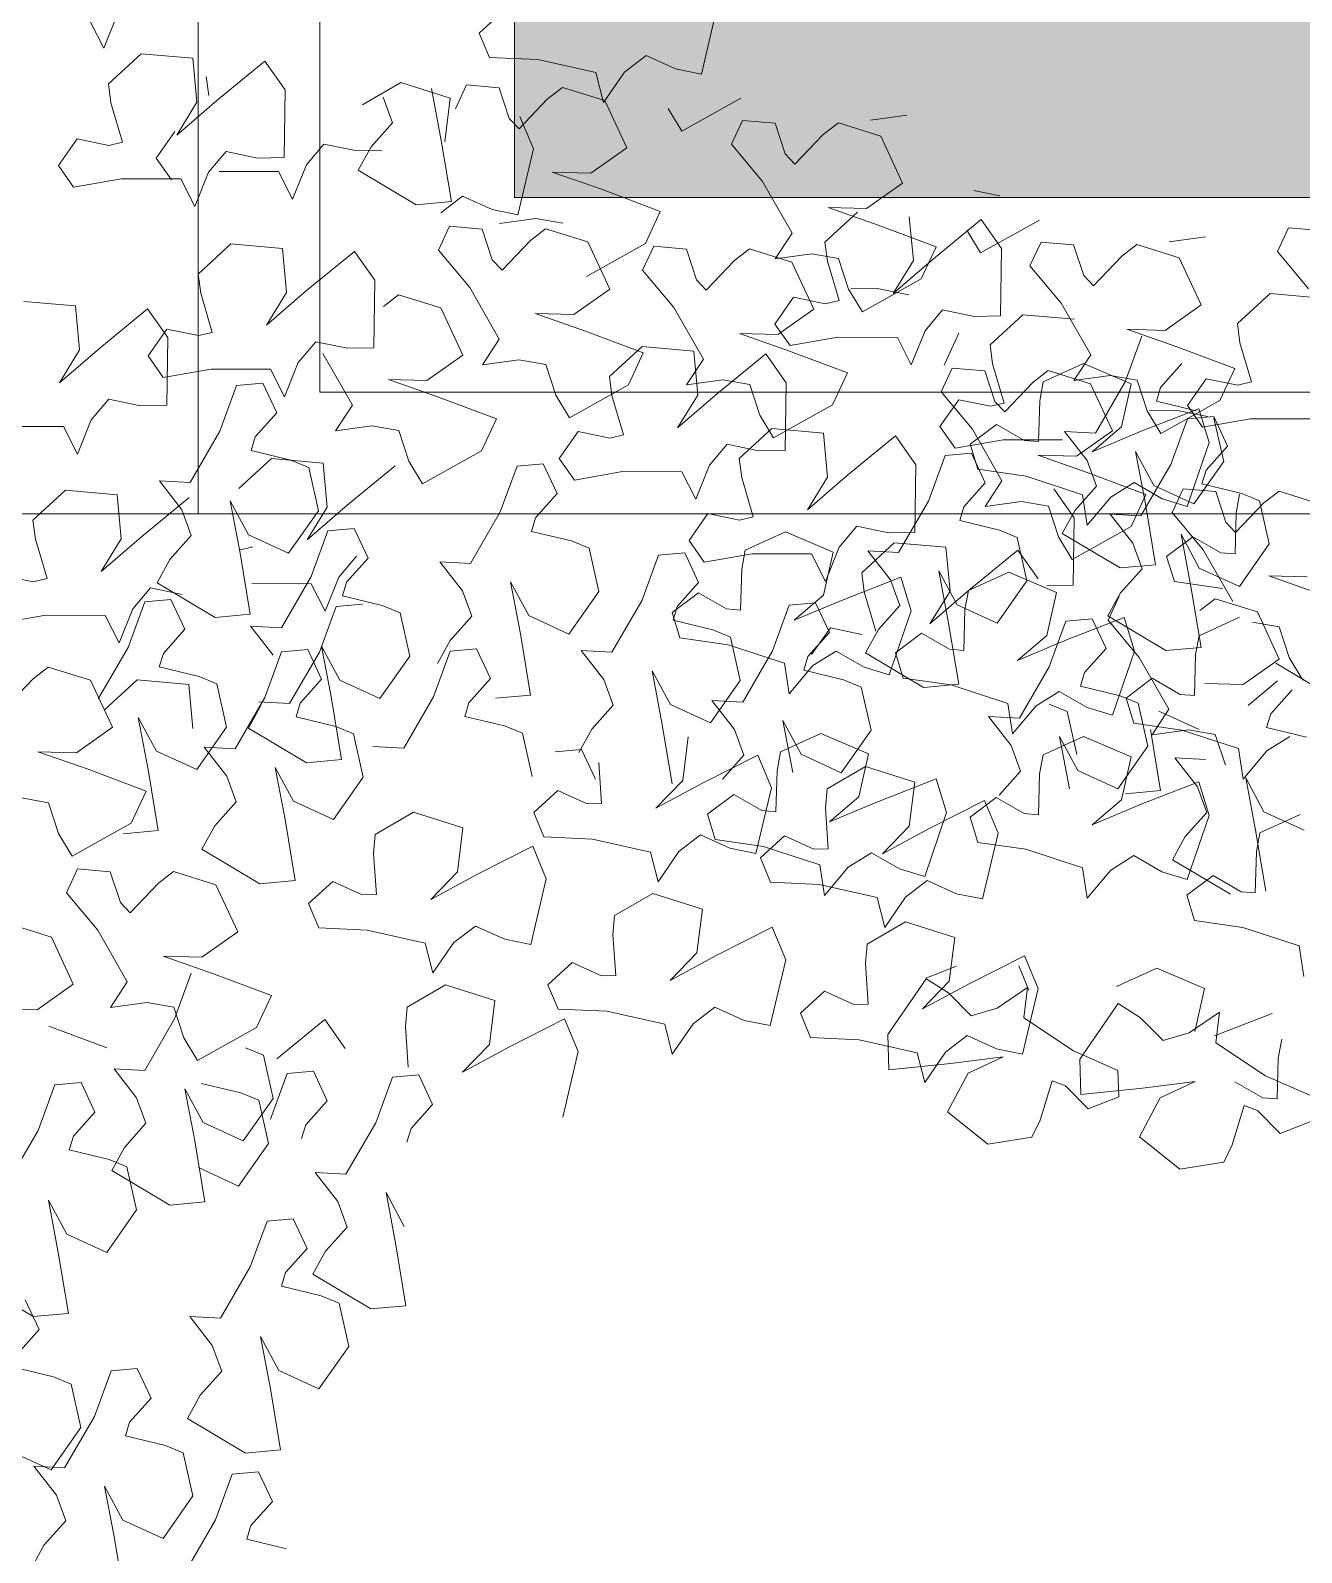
# Model space of a CAD drawing. Header units: metres. Extents: x -44 to 358, y -286 to 66.
# Drawn here: x 267.707 to 268.229, y 11.24 to 11.865 of the extents above; entities that cross this region are included whole.
import ezdxf

# ---------------------------------------------------------------- set-up
doc = ezdxf.new("R2010")
doc.units = ezdxf.units.M
doc.header["$LTSCALE"] = 0.3
doc.linetypes.add('CONTINU', pattern=[0])
for name, color, linetype, lineweight in [('arbustos', 95, 'Continuous', 0), ('EL0', 7, 'Continuous', 15), ('EL1', 150, 'Continuous', 13)]:
    doc.layers.add(name, color=color, linetype=linetype, lineweight=lineweight)
doc.layers.add('matas', color=74, linetype='Continuous', lineweight=0, transparency=0.6)

# ---------------------------------------------------------------- blocks, each defined once
blk = doc.blocks.new('A$C4E4C09DE')
at = {"layer": 'matas', "color": 97, "linetype": 'CONTINU', "true_color": 0x467138}
for p, q in [((54.199, 78.659), (54.786, 75.728)), ((64.672, 77.193), (63.639, 78.21)), ((80.696, 77.473), (81.253, 75.944)), ((64.186, 76.134), (64.672, 77.193)), ((81.253, 75.944), (81.911, 77.138)), ((55.941, 75.917), (57.262, 76.459)), ((57.262, 76.459), (58.193, 75.691)), ((59.452, 75.626), (62.036, 76.111)), ((62.036, 76.111), (64.186, 76.134)), ((54.786, 75.728), (55.941, 75.917)), ((58.193, 75.691), (59.068, 74.319)), ((59.068, 74.319), (59.452, 75.626)), ((74.113, 75.625), (73.171, 74.382)), ((76.168, 73.815), (74.113, 75.625)), ((77.302, 75.637), (77.052, 73.701)), ((79.595, 75.761), (77.302, 75.637)), ((80.99, 74.382), (79.595, 75.761)), ((60.905, 74.922), (59.013, 74.402)), ((61.559, 74.381), (60.905, 74.922)), ((63.703, 74.807), (63.21, 73.467)), ((65.15, 74.882), (63.703, 74.807)), ((65.603, 73.809), (65.15, 74.882)), ((68.066, 74.893), (65.854, 74.276)), ((69.726, 73.849), (68.066, 74.893)), ((76.534, 74.022), (76.675, 74.859)), ((45.629, 74.227), (47.232, 73.944)), ((52.996, 74.715), (55.554, 73.167)), ((55.554, 73.167), (56.194, 74.146)), ((59.013, 74.402), (57.974, 72.355)), ((62.761, 73.025), (61.559, 74.381)), ((65.854, 74.276), (66.029, 72.332)), ((66.701, 74.677), (66.183, 72.386)), ((68.367, 73.09), (68.819, 74.209)), ((73.171, 74.382), (73.11, 71.393)), ((80.849, 73.545), (80.99, 74.382)), ((48.651, 73.782), (46.76, 73.262)), ((49.305, 73.241), (48.651, 73.782)), ((51.449, 73.667), (50.956, 72.327)), ((52.897, 73.742), (51.449, 73.667)), ((53.349, 72.669), (52.897, 73.742)), ((62.743, 73.575), (62.092, 72.158)), ((63.21, 73.467), (62.761, 73.025)), ((77.893, 72.221), (76.168, 73.815)), ((77.052, 73.701), (77.893, 72.221)), ((80.276, 71.826), (80.849, 73.545)), ((46.76, 73.262), (45.721, 71.215)), ((50.507, 71.885), (49.305, 73.241)), ((69.281, 71.993), (68.367, 73.09)), ((50.956, 72.327), (50.507, 71.885)), ((51.914, 71.067), (53.349, 72.669)), ((57.974, 72.355), (59.526, 71.171)), ((62.092, 72.158), (62.679, 69.226)), ((66.183, 72.386), (65.643, 69.702)), ((69.963, 71.806), (71.37, 72.049)), ((71.37, 72.049), (72.113, 71.098)), ((78.764, 71.163), (77.975, 72.379)), ((68.794, 71.87), (69.963, 71.806)), ((69.809, 70.949), (69.281, 71.993)), ((73.11, 71.393), (74.278, 71.328)), ((74.278, 71.328), (75.685, 71.572)), ((75.685, 71.572), (76.428, 70.621)), ((80.883, 71.658), (80.276, 71.826)), ((82.29, 71.902), (80.883, 71.658)), ((83.079, 70.686), (82.29, 71.902)), ((41.395, 70.808), (42.55, 70.997)), ((45.721, 71.215), (47.272, 70.031)), ((50.526, 68.835), (51.914, 71.067)), ((61.228, 71.159), (58.985, 70.462)), ((59.526, 71.171), (61.228, 71.159)), ((67.19, 69.507), (69.809, 70.949)), ((72.113, 71.098), (72.67, 69.568)), ((72.67, 69.568), (73.328, 70.762)), ((73.328, 70.762), (75.955, 70.677)), ((78.06, 70.234), (78.764, 71.163)), ((47.272, 70.031), (48.974, 70.019)), ((58.985, 70.462), (56.39, 69.587)), ((76.428, 70.621), (76.985, 69.091)), ((76.985, 69.091), (77.643, 70.285)), ((77.643, 70.285), (80.271, 70.2)), ((80.271, 70.2), (82.375, 69.757)), ((82.375, 69.757), (83.079, 70.686)), ((28.581, 69.839), (27.133, 69.764)), ((29.034, 68.765), (28.581, 69.839)), ((39.605, 69.795), (42.163, 68.247)), ((48.974, 70.019), (46.731, 69.322)), ((56.39, 69.587), (56.995, 68.15)), ((62.679, 69.226), (63.833, 69.416)), ((63.833, 69.416), (65.155, 69.958)), ((65.155, 69.958), (66.086, 69.19)), ((65.643, 69.702), (67.19, 69.507)), ((145.207, 69.482), (144.265, 68.239)), ((147.262, 67.672), (145.207, 69.482)), ((148.396, 69.494), (148.146, 67.558)), ((152.084, 68.239), (150.689, 69.617)), ((27.598, 67.164), (29.034, 68.765)), ((32.238, 69.307), (33.841, 69.025)), ((35.26, 68.862), (33.369, 68.343)), ((35.914, 68.321), (35.26, 68.862)), ((38.058, 68.748), (37.565, 67.407)), ((39.506, 68.823), (38.058, 68.748)), ((39.958, 67.749), (39.506, 68.823)), ((42.163, 68.247), (42.803, 69.227)), ((46.731, 69.322), (44.136, 68.447)), ((51.231, 67.668), (50.526, 68.835)), ((60.686, 68.922), (61.881, 69.09)), ((61.881, 69.09), (63.484, 68.808)), ((33.369, 68.343), (32.329, 66.295)), ((37.116, 66.965), (35.914, 68.321)), ((44.136, 68.447), (44.742, 67.01)), ((52.381, 68.075), (50.489, 67.556)), ((53.035, 67.534), (52.381, 68.075)), ((56.627, 68.036), (55.179, 67.961)), ((57.079, 66.962), (56.627, 68.036)), ((56.995, 68.15), (59.553, 66.603)), ((59.545, 68.126), (58.506, 66.079)), ((61.437, 68.645), (59.545, 68.126)), ((62.091, 68.104), (61.437, 68.645)), ((63.293, 66.748), (62.091, 68.104)), ((64.235, 68.531), (63.742, 67.191)), ((65.682, 68.606), (64.235, 68.531)), ((66.135, 67.532), (65.682, 68.606)), ((144.265, 68.239), (144.204, 65.25)), ((151.943, 67.402), (152.084, 68.239)), ((37.565, 67.407), (37.116, 66.965)), ((38.523, 66.148), (39.958, 67.749)), ((47.94, 66.442), (48.432, 67.782)), ((48.432, 67.782), (49.628, 67.95)), ((50.489, 67.556), (49.45, 65.509)), ((49.628, 67.95), (51.231, 67.668)), ((54.237, 66.178), (53.035, 67.534)), ((55.179, 67.961), (54.686, 66.621)), ((64.699, 65.931), (66.135, 67.532)), ((69.851, 67.351), (68.909, 66.108)), ((71.906, 65.541), (69.851, 67.351)), ((73.04, 67.362), (72.791, 65.427)), ((75.333, 67.486), (73.04, 67.362)), ((76.728, 66.108), (75.333, 67.486)), ((148.987, 66.078), (147.262, 67.672)), ((148.146, 67.558), (148.987, 66.078)), ((151.369, 65.683), (151.943, 67.402)), ((44.742, 67.01), (47.299, 65.463)), ((55.643, 65.361), (57.079, 66.962)), ((63.742, 67.191), (63.293, 66.748)), ((32.329, 66.295), (33.881, 65.111)), ((37.135, 63.915), (38.523, 66.148)), ((46.676, 66.524), (45.268, 66.28)), ((47.844, 66.459), (46.676, 66.524)), ((47.299, 65.463), (47.94, 66.442)), ((54.686, 66.621), (54.237, 66.178)), ((58.506, 66.079), (60.058, 64.894)), ((68.909, 66.108), (68.848, 63.119)), ((76.587, 65.271), (76.728, 66.108)), ((132.323, 66.651), (130.03, 66.528)), ((133.718, 65.273), (132.323, 66.651)), ((49.45, 65.509), (51.002, 64.324)), ((54.256, 63.128), (55.643, 65.361)), ((63.311, 63.698), (64.699, 65.931)), ((67.832, 65.501), (65.941, 64.982)), ((68.487, 64.96), (67.832, 65.501)), ((73.631, 63.946), (71.906, 65.541)), ((72.791, 65.427), (73.631, 63.946)), ((143.229, 65.339), (140.936, 65.216)), ((144.624, 63.961), (143.229, 65.339)), ((145.372, 65.185), (146.779, 65.429)), ((146.779, 65.429), (147.522, 64.477)), ((151.977, 65.515), (151.369, 65.683)), ((153.384, 65.759), (151.977, 65.515)), ((154.173, 64.542), (153.384, 65.759)), ((35.583, 65.099), (33.34, 64.402)), ((33.881, 65.111), (35.583, 65.099)), ((42.999, 64.668), (43.604, 63.23)), ((61.76, 64.883), (59.517, 64.186)), ((60.058, 64.894), (61.76, 64.883)), ((65.941, 64.982), (64.902, 62.934)), ((76.014, 63.552), (76.587, 65.271)), ((133.577, 64.436), (133.718, 65.273)), ((144.204, 65.25), (145.372, 65.185)), ((33.34, 64.402), (30.745, 63.528)), ((52.704, 64.313), (50.461, 63.616)), ((51.002, 64.324), (52.704, 64.313)), ((59.517, 64.186), (56.922, 63.311)), ((78.913, 64.494), (77.971, 63.251)), ((80.968, 62.684), (78.913, 64.494)), ((82.102, 64.506), (81.852, 62.57)), ((84.394, 64.63), (82.102, 64.506)), ((133.004, 62.717), (133.577, 64.436)), ((138.593, 62.53), (137.924, 64.573)), ((147.522, 64.477), (148.079, 62.948)), ((148.079, 62.948), (148.737, 64.142)), ((148.737, 64.142), (151.365, 64.057)), ((151.365, 64.057), (153.469, 63.614)), ((153.469, 63.614), (154.173, 64.542)), ((30.745, 63.528), (31.351, 62.09)), ((37.84, 62.748), (37.135, 63.915)), ((50.461, 63.616), (47.866, 62.741)), ((56.922, 63.311), (57.527, 61.874)), ((64.016, 62.532), (63.311, 63.698)), ((70.016, 63.054), (71.423, 63.297)), ((71.423, 63.297), (72.167, 62.346)), ((76.621, 63.384), (76.014, 63.552)), ((78.028, 63.627), (76.621, 63.384)), ((78.817, 62.411), (78.028, 63.627)), ((136.109, 63.427), (137.024, 62.33)), ((144.483, 63.124), (144.624, 63.961)), ((160.013, 63.341), (157.721, 63.217)), ((161.409, 61.963), (160.013, 63.341)), ((34.549, 61.522), (35.041, 62.863)), ((35.041, 62.863), (36.237, 63.03)), ((37.098, 62.636), (36.059, 60.589)), ((36.237, 63.03), (37.84, 62.748)), ((38.99, 63.156), (37.098, 62.636)), ((39.644, 62.615), (38.99, 63.156)), ((41.788, 63.041), (41.295, 61.701)), ((43.236, 63.116), (41.788, 63.041)), ((43.688, 62.042), (43.236, 63.116)), ((47.866, 62.741), (48.471, 61.304)), ((54.961, 61.962), (54.256, 63.128)), ((60.725, 61.306), (61.218, 62.646)), ((61.218, 62.646), (62.413, 62.814)), ((62.413, 62.814), (64.016, 62.532)), ((64.902, 62.934), (66.453, 61.75)), ((68.848, 63.119), (70.016, 63.054)), ((69.707, 60.554), (71.095, 62.787)), ((77.971, 63.251), (77.91, 60.263)), ((82.693, 61.09), (80.968, 62.684)), ((133.611, 62.549), (133.004, 62.717)), ((135.018, 62.792), (133.611, 62.549)), ((135.807, 61.576), (135.018, 62.792)), ((140.466, 63.28), (138.324, 62.452)), ((142.22, 62.401), (140.466, 63.28)), ((143.91, 61.405), (144.483, 63.124)), ((154.532, 63.205), (153.59, 61.963)), ((156.587, 61.395), (154.532, 63.205)), ((157.721, 63.217), (157.471, 61.281)), ((31.351, 62.09), (33.908, 60.543)), ((40.846, 61.259), (39.644, 62.615)), ((42.252, 60.441), (43.688, 62.042)), ((51.67, 60.736), (52.162, 62.076)), ((52.162, 62.076), (53.358, 62.244)), ((53.358, 62.244), (54.961, 61.962)), ((72.167, 62.346), (72.724, 60.817)), ((72.724, 60.817), (73.382, 62.011)), ((73.382, 62.011), (76.009, 61.925)), ((78.113, 61.482), (78.817, 62.411)), ((81.852, 62.57), (82.693, 61.09)), ((137.024, 62.33), (137.182, 61.72)), ((138.324, 62.452), (138.687, 60.534)), ((139.833, 60.211), (138.593, 62.53)), ((142.345, 61.562), (142.22, 62.401)), ((153.59, 61.963), (153.528, 58.974)), ((161.267, 61.126), (161.409, 61.963)), ((31.6, 61.383), (30.941, 60.091)), ((32.756, 61.238), (31.6, 61.383)), ((33.284, 61.604), (31.877, 61.361)), ((34.453, 61.539), (33.284, 61.604)), ((33.908, 60.543), (34.549, 61.522)), ((41.295, 61.701), (40.846, 61.259)), ((48.471, 61.304), (51.029, 59.756)), ((57.527, 61.874), (60.085, 60.326)), ((60.085, 60.326), (60.725, 61.306)), ((68.156, 61.738), (65.912, 61.041)), ((66.453, 61.75), (68.156, 61.738)), ((73.698, 61.383), (73.039, 60.091)), ((74.854, 61.238), (73.698, 61.383)), ((76.009, 61.925), (78.113, 61.482)), ((135.296, 61.452), (134.785, 59.979)), ((135.103, 60.648), (135.807, 61.576)), ((137.811, 60.368), (135.296, 61.452)), ((137.182, 61.72), (135.407, 61.358)), ((142.332, 59.75), (142.345, 61.562)), ((144.517, 61.237), (143.91, 61.405)), ((145.924, 61.48), (144.517, 61.237)), ((146.713, 60.264), (145.924, 61.48)), ((158.312, 59.801), (156.587, 61.395)), ((157.471, 61.281), (158.312, 59.801)), ((33.425, 59.194), (32.756, 61.238)), ((51.029, 59.756), (51.67, 60.736)), ((65.912, 61.041), (63.317, 60.167)), ((75.523, 59.194), (74.854, 61.238)), ((130.371, 61.176), (132.999, 61.09)), ((132.999, 61.09), (135.103, 60.648)), ((134.611, 61.061), (134.115, 59.164)), ((160.694, 59.407), (161.267, 61.126)), ((30.941, 60.091), (31.855, 58.994)), ((36.059, 60.589), (37.611, 59.405)), ((40.865, 58.208), (42.252, 60.441)), ((63.317, 60.167), (63.923, 58.729)), ((70.412, 59.387), (69.707, 60.554)), ((73.039, 60.091), (73.954, 58.994)), ((77.91, 60.263), (79.078, 60.198)), ((79.078, 60.198), (80.485, 60.441)), ((80.485, 60.441), (81.228, 59.49)), ((134.785, 59.979), (135.653, 57.118)), ((139.945, 59.387), (137.811, 60.368)), ((138.687, 60.534), (139.945, 59.387)), ((141.196, 60.238), (139.833, 60.211)), ((140.15, 58.991), (141.196, 60.238)), ((144.224, 60.446), (142.962, 59.778)), ((145.351, 59.534), (144.224, 60.446)), ((146.009, 59.336), (146.713, 60.264)), ((39.313, 59.393), (37.07, 58.696)), ((37.611, 59.405), (39.313, 59.393)), ((42.257, 59.385), (41.598, 58.093)), ((43.413, 59.239), (42.257, 59.385)), ((67.121, 58.161), (67.614, 59.502)), ((67.614, 59.502), (68.809, 59.669)), ((68.809, 59.669), (70.412, 59.387)), ((81.228, 59.49), (81.785, 57.961)), ((137.17, 57.992), (138.031, 59.46)), ((138.031, 59.46), (137.513, 57.169)), ((141.278, 59.864), (143.905, 59.778)), ((142.962, 59.778), (142.332, 59.75)), ((143.905, 59.778), (146.009, 59.336)), ((144.97, 58.433), (145.351, 59.534)), ((148.668, 59.779), (147.726, 58.536)), ((150.723, 57.969), (148.668, 59.779)), ((151.857, 59.791), (151.607, 57.855)), ((154.15, 59.915), (151.857, 59.791)), ((155.545, 58.536), (154.15, 59.915)), ((161.301, 59.239), (160.694, 59.407)), ((162.709, 59.482), (161.301, 59.239)), ((163.498, 58.266), (162.709, 59.482)), ((31.855, 58.994), (32.014, 58.384)), ((34.665, 56.876), (33.425, 59.194)), ((37.07, 58.696), (34.475, 57.821)), ((44.082, 57.195), (43.413, 59.239)), ((63.923, 58.729), (66.481, 57.182)), ((73.954, 58.994), (74.112, 58.384)), ((76.763, 56.876), (75.523, 59.194)), ((81.785, 57.961), (82.443, 59.154)), ((82.443, 59.154), (85.071, 59.069)), ((134.115, 59.164), (135.368, 57.24)), ((139.697, 57.872), (140.15, 58.991)), ((153.528, 58.974), (154.696, 58.909)), ((154.696, 58.909), (156.104, 59.152)), ((156.104, 59.152), (156.847, 58.201)), ((28.597, 58.178), (26.706, 57.658)), ((29.252, 57.637), (28.597, 58.178)), ((30.238, 58.022), (29.443, 57.725)), ((32.014, 58.384), (30.238, 58.022)), ((31.395, 58.063), (30.903, 56.723)), ((32.843, 58.138), (31.395, 58.063)), ((33.295, 57.064), (32.843, 58.138)), ((38.554, 57.93), (37.612, 56.687)), ((41.569, 57.042), (40.865, 58.208)), ((41.598, 58.093), (42.513, 56.996)), ((61.175, 58.245), (60.517, 56.953)), ((62.332, 58.099), (61.175, 58.245)), ((63, 56.055), (62.332, 58.099)), ((66.481, 57.182), (67.121, 58.161)), ((69.778, 56.12), (67.723, 57.93)), ((70.912, 57.942), (70.663, 56.006)), ((73.205, 58.065), (70.912, 57.942)), ((72.337, 58.022), (71.541, 57.725)), ((74.112, 58.384), (72.337, 58.022)), ((74.6, 56.687), (73.205, 58.065)), ((135.368, 57.24), (137.17, 57.992)), ((136.784, 57.418), (138.046, 58.086)), ((138.046, 58.086), (139.048, 57.411)), ((140.307, 57.469), (142.831, 58.202)), ((142.831, 58.202), (144.97, 58.433)), ((147.726, 58.536), (147.665, 55.547)), ((152.448, 56.375), (150.723, 57.969)), ((155.404, 57.699), (155.545, 58.536)), ((156.847, 58.201), (157.404, 56.672)), ((162.794, 57.337), (163.498, 58.266)), ((29.443, 57.725), (28.947, 55.828)), ((30.453, 56.28), (29.252, 57.637)), ((34.475, 57.821), (35.08, 56.384)), ((38.771, 57.156), (39.967, 57.324)), ((39.967, 57.324), (41.569, 57.042)), ((71.541, 57.725), (71.045, 55.828)), ((133.483, 56.9), (133.358, 57.74)), ((135.653, 57.118), (136.784, 57.418)), ((139.048, 57.411), (140.051, 56.13)), ((140.612, 56.775), (139.697, 57.872)), ((140.051, 56.13), (140.307, 57.469)), ((151.607, 57.855), (152.448, 56.375)), ((154.83, 55.98), (155.404, 57.699)), ((157.404, 56.672), (158.062, 57.865)), ((158.062, 57.865), (160.689, 57.78)), ((160.689, 57.78), (162.794, 57.337)), ((30.903, 56.723), (30.453, 56.28)), ((31.86, 55.463), (33.295, 57.064)), ((36.027, 56.902), (34.665, 56.876)), ((34.981, 55.655), (36.027, 56.902)), ((37.612, 56.687), (37.551, 53.698)), ((38.278, 55.816), (38.771, 57.156)), ((42.513, 56.996), (42.671, 56.386)), ((45.322, 54.877), (44.082, 57.195)), ((60.517, 56.953), (61.431, 55.856)), ((78.125, 56.902), (76.763, 56.876)), ((77.08, 55.655), (78.125, 56.902)), ((133.47, 55.088), (133.483, 56.9)), ((137.513, 57.169), (136.973, 54.484)), ((141.14, 55.731), (140.612, 56.775)), ((32.002, 54.656), (32.863, 56.124)), ((32.863, 56.124), (32.345, 53.833)), ((35.08, 56.384), (37.638, 54.836)), ((40.896, 56.023), (40.1, 55.727)), ((42.671, 56.386), (40.896, 56.023)), ((64.24, 53.737), (63, 56.055)), ((71.503, 54.526), (69.778, 56.12)), ((70.663, 56.006), (71.503, 54.526)), ((74.1, 54.656), (74.961, 56.124)), ((74.961, 56.124), (74.443, 53.833)), ((78.834, 54.403), (76.779, 56.213)), ((79.968, 56.225), (79.718, 54.289)), ((82.261, 56.349), (79.968, 56.225)), ((83.656, 54.971), (82.261, 56.349)), ((155.438, 55.812), (154.83, 55.98)), ((156.845, 56.056), (155.438, 55.812)), ((157.634, 54.84), (156.845, 56.056)), ((28.947, 55.828), (30.2, 53.904)), ((30.472, 53.23), (31.86, 55.463)), ((34.529, 54.536), (34.981, 55.655)), ((37.638, 54.836), (38.278, 55.816)), ((40.1, 55.727), (39.604, 53.829)), ((61.589, 55.246), (59.814, 54.883)), ((61.431, 55.856), (61.589, 55.246)), ((71.045, 55.828), (72.298, 53.904)), ((76.627, 54.536), (77.08, 55.655)), ((135.362, 55.784), (134.1, 55.117)), ((136.489, 54.872), (135.362, 55.784)), ((138.521, 54.29), (141.14, 55.731)), ((147.665, 55.547), (148.833, 55.483)), ((148.833, 55.483), (150.24, 55.726)), ((150.24, 55.726), (150.983, 54.775)), ((153.383, 55.37), (151.242, 54.543)), ((155.137, 54.492), (153.383, 55.37)), ((30.2, 53.904), (32.002, 54.656)), ((46.685, 54.904), (45.322, 54.877)), ((45.639, 53.657), (46.685, 54.904)), ((59.018, 54.587), (58.523, 52.689)), ((59.814, 54.883), (59.018, 54.587)), ((69.436, 55.1), (68.777, 53.809)), ((70.592, 54.955), (69.436, 55.1)), ((71.261, 52.911), (70.592, 54.955)), ((72.298, 53.904), (74.1, 54.656)), ((83.515, 54.134), (83.656, 54.971)), ((134.1, 55.117), (133.47, 55.088)), ((136.108, 53.771), (136.489, 54.872)), ((143.073, 54.925), (142.131, 53.682)), ((145.128, 53.115), (143.073, 54.925)), ((146.262, 54.937), (146.012, 53.001)), ((148.555, 55.06), (146.262, 54.937)), ((149.95, 53.682), (148.555, 55.06)), ((150.983, 54.775), (151.54, 53.245)), ((151.242, 54.543), (151.604, 52.624)), ((156.93, 53.911), (157.634, 54.84)), ((28.921, 54.415), (26.677, 53.718)), ((27.218, 54.427), (28.921, 54.415)), ((35.444, 53.439), (34.529, 54.536)), ((42.659, 52.657), (43.521, 54.126)), ((43.521, 54.126), (43.003, 51.835)), ((54.78, 54.53), (54.121, 53.239)), ((55.936, 54.385), (54.78, 54.53)), ((56.605, 52.341), (55.936, 54.385)), ((69.295, 53.877), (70.039, 52.925)), ((74.493, 53.963), (73.886, 54.131)), ((77.542, 53.439), (76.627, 54.536)), ((80.559, 52.809), (78.834, 54.403)), ((79.718, 54.289), (80.559, 52.809)), ((82.941, 52.415), (83.515, 54.134)), ((136.973, 54.484), (138.521, 54.29)), ((143.45, 53.935), (141.309, 53.107)), ((145.204, 53.057), (143.45, 53.935)), ((151.54, 53.245), (152.198, 54.439)), ((152.198, 54.439), (154.826, 54.354)), ((154.826, 54.354), (156.93, 53.911)), ((155.262, 53.653), (155.137, 54.492)), ((31.257, 53.323), (29.366, 52.804)), ((31.912, 52.782), (31.257, 53.323)), ((32.345, 53.833), (31.805, 51.148)), ((35.971, 52.395), (35.444, 53.439)), ((35.955, 52.21), (35.503, 53.284)), ((37.551, 53.698), (38.719, 53.633)), ((39.604, 53.829), (40.858, 51.906)), ((45.187, 52.538), (45.639, 53.657)), ((54.121, 53.239), (55.035, 52.142)), ((65.603, 53.764), (64.24, 53.737)), ((64.557, 52.517), (65.603, 53.764)), ((68.777, 53.809), (69.692, 52.712)), ((74.443, 53.833), (73.903, 51.148)), ((78.07, 52.395), (77.542, 53.439)), ((133.97, 53.54), (136.108, 53.771)), ((148.213, 53.543), (147.703, 52.07)), ((150.728, 52.459), (148.213, 53.543)), ((149.809, 52.845), (149.95, 53.682)), ((155.249, 51.84), (155.262, 53.653)), ((29.366, 52.804), (28.327, 50.756)), ((40.858, 51.906), (42.659, 52.657)), ((46.101, 51.441), (45.187, 52.538)), ((48.922, 52.532), (48.263, 51.241)), ((50.078, 52.387), (48.922, 52.532)), ((58.523, 52.689), (59.776, 50.766)), ((61.577, 51.517), (62.439, 52.986)), ((62.439, 52.986), (61.921, 50.695)), ((69.692, 52.712), (69.85, 52.102)), ((70.039, 52.925), (70.596, 51.396)), ((70.596, 51.396), (71.254, 52.59)), ((71.254, 52.59), (73.881, 52.504)), ((72.501, 50.593), (71.261, 52.911)), ((141.309, 53.107), (141.671, 51.189)), ((146.853, 51.521), (145.128, 53.115)), ((145.329, 52.217), (145.204, 53.057)), ((146.012, 53.001), (146.853, 51.521)), ((149.235, 51.126), (149.809, 52.845)), ((151.604, 52.624), (152.862, 51.478)), ((157.142, 52.537), (155.879, 51.869)), ((158.269, 51.625), (157.142, 52.537)), ((27.886, 50.838), (28.379, 52.178)), ((28.379, 52.178), (29.574, 52.346)), ((33.352, 50.954), (35.971, 52.395)), ((34.52, 50.609), (35.955, 52.21)), ((36.662, 52.25), (36.004, 50.959)), ((37.819, 52.105), (36.662, 52.25)), ((38.487, 50.061), (37.819, 52.105)), ((50.747, 50.343), (50.078, 52.387)), ((55.035, 52.142), (55.194, 51.532)), ((57.845, 50.023), (56.605, 52.341)), ((64.105, 51.398), (64.557, 52.517)), ((69.85, 52.102), (68.075, 51.739)), ((75.45, 50.954), (78.07, 52.395)), ((76.944, 51.917), (78.351, 52.16)), ((78.351, 52.16), (79.094, 51.209)), ((83.549, 52.247), (82.941, 52.415)), ((84.956, 52.49), (83.549, 52.247)), ((134.933, 51.419), (133.179, 52.297)), ((138.28, 52.108), (137.77, 50.635)), ((140.795, 51.024), (138.28, 52.108)), ((145.316, 50.405), (145.329, 52.217)), ((147.703, 52.07), (148.571, 49.209)), ((152.862, 51.478), (150.728, 52.459)), ((155.879, 51.869), (155.249, 51.84)), ((43.003, 51.835), (42.463, 49.15)), ((46.629, 50.397), (46.101, 51.441)), ((48.263, 51.241), (49.178, 50.144)), ((55.194, 51.532), (53.418, 51.169)), ((59.776, 50.766), (61.577, 51.517)), ((65.019, 50.301), (64.105, 51.398)), ((67.279, 51.443), (66.783, 49.545)), ((68.075, 51.739), (67.279, 51.443)), ((70.114, 51.628), (68.958, 51.773)), ((70.783, 49.584), (70.114, 51.628)), ((77.428, 51.674), (76.769, 50.382)), ((78.584, 51.529), (77.428, 51.674)), ((79.253, 49.485), (78.584, 51.529)), ((79.094, 51.209), (79.651, 49.68)), ((135.058, 50.579), (134.933, 51.419)), ((141.671, 51.189), (142.929, 50.043)), ((151.25, 51.201), (149.843, 50.958)), ((152.039, 49.985), (151.25, 51.201)), ((157.887, 50.524), (158.269, 51.625)), ((25.854, 49.13), (28.474, 50.572)), ((27.246, 49.858), (27.886, 50.838)), ((28.327, 50.756), (29.878, 49.572)), ((31.805, 51.148), (33.352, 50.954)), ((33.132, 48.376), (34.52, 50.609)), ((36.004, 50.959), (36.918, 49.862)), ((52.623, 50.873), (52.127, 48.975)), ((53.418, 51.169), (52.623, 50.873)), ((61.921, 50.695), (61.381, 48.01)), ((73.864, 50.62), (72.501, 50.593)), ((72.818, 49.373), (73.864, 50.62)), ((73.903, 51.148), (75.45, 50.954)), ((79.651, 49.68), (80.309, 50.873)), ((80.309, 50.873), (82.937, 50.788)), ((82.937, 50.788), (85.041, 50.345)), ((135.045, 48.767), (135.058, 50.579)), ((137.77, 50.635), (138.637, 47.774)), ((142.929, 50.043), (140.795, 51.024)), ((147.208, 51.102), (145.946, 50.434)), ((148.335, 50.19), (147.208, 51.102)), ((155.749, 50.293), (157.887, 50.524)), ((36.918, 49.862), (37.077, 49.252)), ((39.727, 47.743), (38.487, 50.061)), ((44.01, 48.956), (46.629, 50.397)), ((49.178, 50.144), (49.336, 49.534)), ((51.987, 48.025), (50.747, 50.343)), ((59.207, 50.05), (57.845, 50.023)), ((58.161, 48.803), (59.207, 50.05)), ((63.841, 49.964), (63.182, 48.672)), ((64.997, 49.819), (63.841, 49.964)), ((65.547, 49.257), (65.019, 50.301)), ((69.838, 48.373), (70.699, 49.841)), ((70.699, 49.841), (70.181, 47.55)), ((76.769, 50.382), (77.683, 49.285)), ((145.946, 50.434), (145.316, 50.405)), ((147.954, 49.089), (148.335, 50.19)), ((149.701, 49.509), (150.964, 50.177)), ((150.964, 50.177), (151.965, 49.502)), ((153.224, 49.56), (155.749, 50.293)), ((27.705, 49.417), (28.619, 48.32)), ((29.878, 49.572), (31.581, 49.56)), ((37.077, 49.252), (35.301, 48.889)), ((47.561, 49.171), (46.765, 48.874)), ((49.336, 49.534), (47.561, 49.171)), ((55.182, 47.803), (56.043, 49.271)), ((56.043, 49.271), (55.525, 46.98)), ((65.666, 47.775), (64.997, 49.819)), ((66.783, 49.545), (68.037, 47.622)), ((71.301, 49.676), (70.642, 48.384)), ((72.022, 47.266), (70.783, 49.584)), ((72.457, 49.53), (71.301, 49.676)), ((73.126, 47.486), (72.457, 49.53)), ((77.683, 49.285), (77.842, 48.675)), ((80.493, 47.167), (79.253, 49.485)), ((131.4, 49.551), (132.658, 48.404)), ((136.937, 49.463), (135.675, 48.796)), ((138.064, 48.551), (136.937, 49.463)), ((148.571, 49.209), (149.701, 49.509)), ((151.965, 49.502), (152.969, 48.221)), ((152.969, 48.221), (153.224, 49.56)), ((34.505, 48.593), (34.01, 46.695)), ((35.301, 48.889), (34.505, 48.593)), ((42.463, 49.15), (44.01, 48.956)), ((46.765, 48.874), (46.269, 46.977)), ((52.127, 48.975), (53.38, 47.051)), ((57.709, 47.684), (58.161, 48.803)), ((63.182, 48.672), (64.097, 47.575)), ((77.842, 48.675), (76.066, 48.313)), ((82.752, 48.503), (80.861, 47.984)), ((83.406, 47.962), (82.752, 48.503)), ((135.675, 48.796), (135.045, 48.767)), ((137.683, 47.45), (138.064, 48.551)), ((139.768, 48.074), (141.031, 48.741)), ((141.031, 48.741), (142.032, 48.067)), ((143.291, 48.125), (145.816, 48.858)), ((145.816, 48.858), (147.954, 49.089)), ((28.619, 48.32), (28.778, 47.71)), ((31.764, 47.514), (33.565, 48.266)), ((33.837, 47.209), (33.132, 48.376)), ((37.632, 48.116), (37.136, 46.218)), ((38.427, 48.412), (37.632, 48.116)), ((53.349, 48.052), (51.987, 48.025)), ((52.304, 46.805), (53.349, 48.052)), ((61.381, 48.01), (62.928, 47.816)), ((68.037, 47.622), (69.838, 48.373)), ((70.642, 48.384), (71.557, 47.287)), ((75.271, 48.016), (74.775, 46.119)), ((76.066, 48.313), (75.271, 48.016)), ((76.507, 47.951), (76.257, 46.015)), ((78.8, 48.075), (76.507, 47.951)), ((80.195, 46.696), (78.8, 48.075)), ((80.861, 47.984), (79.821, 45.936)), ((84.608, 46.606), (83.406, 47.962)), ((138.637, 47.774), (139.768, 48.074)), ((142.032, 48.067), (143.035, 46.786)), ((143.035, 46.786), (143.291, 48.125)), ((28.778, 47.71), (27.002, 47.347)), ((30.546, 45.983), (31.039, 47.324)), ((31.039, 47.324), (32.234, 47.492)), ((32.234, 47.492), (33.837, 47.209)), ((33.909, 47.443), (33.369, 44.758)), ((41.09, 47.77), (39.727, 47.743)), ((40.044, 46.523), (41.09, 47.77)), ((49.324, 45.805), (50.185, 47.273)), ((50.185, 47.273), (49.667, 44.982)), ((53.38, 47.051), (55.182, 47.803)), ((58.624, 46.587), (57.709, 47.684)), ((64.097, 47.575), (64.255, 46.965)), ((66.906, 45.457), (65.666, 47.775)), ((70.181, 47.55), (69.641, 44.866)), ((71.557, 47.287), (71.715, 46.677)), ((73.385, 47.293), (72.022, 47.266)), ((74.366, 45.168), (73.126, 47.486)), ((73.808, 46.113), (73.28, 47.157)), ((133.02, 46.486), (135.545, 47.219)), ((135.545, 47.219), (137.683, 47.45)), ((34.01, 46.695), (35.263, 44.771)), ((37.064, 45.523), (37.926, 46.991)), ((37.926, 46.991), (37.408, 44.7)), ((39.592, 45.404), (40.044, 46.523)), ((46.269, 46.977), (47.522, 45.053)), ((51.851, 45.686), (52.304, 46.805)), ((55.525, 46.98), (54.985, 44.296)), ((59.151, 45.543), (58.624, 46.587)), ((62.48, 46.603), (61.684, 46.306)), ((64.255, 46.965), (62.48, 46.603)), ((71.715, 46.677), (69.94, 46.314)), ((130.76, 47.103), (131.761, 46.429)), ((132.764, 45.147), (133.02, 46.486)), ((139.895, 46.788), (137.753, 45.96)), ((141.648, 45.91), (139.895, 46.788)), ((151.508, 46.511), (149.367, 45.683)), ((153.262, 45.633), (151.508, 46.511)), ((32.791, 46.228), (31.429, 46.201)), ((31.745, 44.981), (32.791, 46.228)), ((47.522, 45.053), (49.324, 45.805)), ((54.346, 46.403), (54.521, 44.459)), ((61.684, 46.306), (61.188, 44.409)), ((69.144, 46.018), (68.648, 44.121)), ((69.94, 46.314), (69.144, 46.018)), ((71.189, 44.671), (73.808, 46.113)), ((74.775, 46.119), (76.028, 44.195)), ((77.83, 44.947), (78.691, 46.415)), ((78.691, 46.415), (78.173, 44.124)), ((79.821, 45.936), (81.373, 44.752)), ((131.761, 46.429), (132.764, 45.147)), ((137.753, 45.96), (138.115, 44.042)), ((141.774, 45.07), (141.648, 45.91)), ((28.766, 43.981), (29.627, 45.45)), ((29.627, 45.45), (29.109, 43.159)), ((35.263, 44.771), (37.064, 45.523)), ((40.506, 44.307), (39.592, 45.404)), ((46.464, 45.361), (44.253, 44.744)), ((48.125, 44.317), (46.464, 45.361)), ((51.235, 45.702), (50.584, 44.284)), ((53.633, 44.379), (51.235, 45.702)), ((52.766, 44.589), (51.851, 45.686)), ((58.073, 43.326), (58.261, 45.128)), ((59.042, 45.679), (58.383, 44.388)), ((60.198, 45.534), (59.042, 45.679)), ((68.269, 45.483), (66.906, 45.457)), ((75.728, 45.195), (74.366, 45.168)), ((74.683, 43.948), (75.728, 45.195)), ((149.367, 45.683), (149.729, 43.765)), ((153.387, 44.793), (153.262, 45.633)), ((31.293, 43.862), (31.745, 44.981)), ((33.369, 44.758), (34.916, 44.564)), ((44.253, 44.744), (44.428, 42.8)), ((54.521, 44.459), (55.662, 43.196)), ((69.641, 44.866), (71.189, 44.671)), ((76.028, 44.195), (77.83, 44.947)), ((83.075, 44.74), (80.832, 44.043)), ((81.373, 44.752), (83.075, 44.74)), ((134.725, 44.961), (134.214, 43.487)), ((137.239, 43.877), (134.725, 44.961)), ((141.761, 43.258), (141.774, 45.07)), ((146.338, 44.684), (145.828, 43.21)), ((148.853, 43.599), (146.338, 44.684)), ((153.374, 42.981), (153.387, 44.793)), ((26.964, 43.23), (28.766, 43.981)), ((32.208, 42.765), (31.293, 43.862)), ((41.142, 44.043), (40.491, 42.626)), ((43.54, 42.72), (41.142, 44.043)), ((48.168, 43.469), (48.125, 44.317)), ((50.584, 44.284), (51.171, 41.353)), ((55.662, 43.196), (53.633, 44.379)), ((60.024, 43.835), (58.702, 43.293)), ((61.057, 42.818), (60.024, 43.835)), ((68.648, 44.121), (69.901, 42.197)), ((71.703, 42.949), (72.564, 44.417)), ((72.564, 44.417), (72.046, 42.126)), ((74.23, 42.829), (74.683, 43.948)), ((78.173, 44.124), (77.633, 41.439)), ((80.832, 44.043), (78.237, 43.169)), ((139.374, 42.895), (137.239, 43.877)), ((138.115, 44.042), (139.374, 42.895)), ((143.653, 43.954), (142.39, 43.287)), ((144.78, 43.042), (143.653, 43.954)), ((29.109, 43.159), (28.569, 40.474)), ((47.98, 41.667), (48.168, 43.469)), ((58.702, 43.293), (58.073, 43.326)), ((78.237, 43.169), (78.843, 41.731)), ((131.941, 42.79), (130.187, 43.668)), ((134.214, 43.487), (135.082, 40.626)), ((142.39, 43.287), (141.761, 43.258)), ((145.828, 43.21), (146.695, 40.349)), ((150.987, 42.618), (148.853, 43.599)), ((149.729, 43.765), (150.987, 42.618)), ((155.266, 43.677), (154.004, 43.01)), ((156.393, 42.765), (155.266, 43.677)), ((32.736, 41.721), (32.208, 42.765)), ((40.491, 42.626), (41.078, 39.694)), ((45.569, 41.537), (43.54, 42.72)), ((44.428, 42.8), (45.569, 41.537)), ((60.571, 41.76), (61.057, 42.818)), ((66.375, 42.646), (64.163, 42.029)), ((68.035, 41.602), (66.375, 42.646)), ((69.901, 42.197), (71.703, 42.949)), ((75.145, 41.732), (74.23, 42.829)), ((82.041, 41.163), (82.533, 42.503)), ((82.533, 42.503), (83.729, 42.671)), ((132.066, 41.95), (131.941, 42.79)), ((144.398, 41.941), (144.78, 43.042)), ((154.004, 43.01), (153.374, 42.981)), ((156.012, 41.664), (156.393, 42.765)), ((49.931, 42.177), (48.609, 41.635)), ((50.964, 41.16), (49.931, 42.177)), ((52.325, 41.542), (53.647, 42.084)), ((53.647, 42.084), (54.578, 41.316)), ((58.42, 41.737), (60.571, 41.76)), ((64.163, 42.029), (64.338, 40.085)), ((72.046, 42.126), (71.506, 39.441)), ((132.054, 40.138), (132.066, 41.95)), ((142.26, 41.71), (144.398, 41.941)), ((30.116, 40.28), (32.736, 41.721)), ((48.609, 41.635), (47.98, 41.667)), ((50.478, 40.101), (50.964, 41.16)), ((51.171, 41.353), (52.325, 41.542)), ((54.578, 41.316), (55.452, 39.944)), ((55.452, 39.944), (55.837, 41.252)), ((55.837, 41.252), (58.42, 41.737)), ((61.052, 41.328), (60.401, 39.911)), ((63.45, 40.005), (61.052, 41.328)), ((68.078, 40.754), (68.035, 41.602)), ((75.673, 40.688), (75.145, 41.732)), ((77.633, 41.439), (79.18, 41.245)), ((78.843, 41.731), (81.4, 40.184)), ((81.4, 40.184), (82.041, 41.163)), ((136.213, 40.927), (137.475, 41.594)), ((137.475, 41.594), (138.477, 40.92)), ((139.736, 40.977), (142.26, 41.71)), ((147.826, 40.65), (149.089, 41.317)), ((149.089, 41.317), (150.09, 40.643)), ((151.349, 40.7), (153.874, 41.433)), ((153.874, 41.433), (156.012, 41.664)), ((42.232, 39.884), (43.553, 40.426)), ((43.553, 40.426), (44.485, 39.658)), ((67.89, 38.952), (68.078, 40.754)), ((73.054, 39.247), (75.673, 40.688)), ((133.946, 40.834), (132.683, 40.167)), ((135.073, 39.922), (133.946, 40.834)), ((135.082, 40.626), (136.213, 40.927)), ((138.477, 40.92), (139.48, 39.639)), ((139.48, 39.639), (139.736, 40.977)), ((146.695, 40.349), (147.826, 40.65)), ((150.09, 40.643), (151.093, 39.361)), ((151.093, 39.361), (151.349, 40.7)), ((41.078, 39.694), (42.232, 39.884)), ((45.744, 39.593), (48.327, 40.078)), ((48.327, 40.078), (50.478, 40.101)), ((60.401, 39.911), (60.988, 36.979)), ((65.479, 38.822), (63.45, 40.005)), ((64.338, 40.085), (65.479, 38.822)), ((132.683, 40.167), (132.054, 40.138)), ((134.691, 38.821), (135.073, 39.922)), ((44.485, 39.658), (45.359, 38.285)), ((45.359, 38.285), (45.744, 39.593)), ((55.662, 39.43), (53.451, 38.813)), ((57.323, 38.386), (55.662, 39.43)), ((69.841, 39.461), (68.52, 38.919)), ((70.874, 38.445), (69.841, 39.461)), ((71.506, 39.441), (73.054, 39.247)), ((75.003, 39.139), (73.964, 37.092)), ((76.894, 39.658), (75.003, 39.139)), ((77.549, 39.117), (76.894, 39.658)), ((78.75, 37.761), (77.549, 39.117)), ((79.692, 39.544), (79.2, 38.204)), ((81.14, 39.619), (79.692, 39.544)), ((81.592, 38.545), (81.14, 39.619)), ((44.456, 38.56), (42.245, 37.943)), ((46.117, 37.516), (44.456, 38.56)), ((53.451, 38.813), (53.625, 36.869)), ((57.366, 37.538), (57.323, 38.386)), ((68.52, 38.919), (67.89, 38.952)), ((70.388, 37.386), (70.874, 38.445)), ((80.157, 36.944), (81.592, 38.545)), ((130.028, 37.857), (132.553, 38.59)), ((132.553, 38.59), (134.691, 38.821)), ((42.245, 37.943), (42.42, 35.999)), ((50.34, 38.112), (49.689, 36.695)), ((52.737, 36.789), (50.34, 38.112)), ((62.143, 37.169), (63.464, 37.711)), ((63.464, 37.711), (64.395, 36.943)), ((79.2, 38.204), (78.75, 37.761)), ((129.773, 36.518), (130.028, 37.857)), ((39.134, 37.242), (38.483, 35.824)), ((41.532, 35.919), (39.134, 37.242)), ((46.16, 36.668), (46.117, 37.516)), ((57.178, 35.736), (57.366, 37.538)), ((60.988, 36.979), (62.143, 37.169)), ((65.654, 36.878), (68.238, 37.363)), ((68.238, 37.363), (70.388, 37.386)), ((73.964, 37.092), (75.515, 35.907)), ((84.085, 37.084), (82.194, 36.565)), ((38.89, 35.726), (39.376, 36.785)), ((45.972, 34.866), (46.16, 36.668)), ((49.689, 36.695), (50.275, 33.763)), ((54.767, 35.606), (52.737, 36.789)), ((53.625, 36.869), (54.767, 35.606)), ((64.395, 36.943), (65.27, 35.57)), ((65.27, 35.57), (65.654, 36.878)), ((78.769, 34.711), (80.157, 36.944)), ((82.194, 36.565), (81.154, 34.517)), ((136.29, 36.657), (134.149, 35.829)), ((138.044, 35.779), (136.29, 36.657)), ((145.155, 36.439), (146.484, 35.861)), ((38.483, 35.824), (39.07, 32.893)), ((43.561, 34.736), (41.532, 35.919)), ((42.42, 35.999), (43.561, 34.736)), ((57.807, 35.704), (57.178, 35.736)), ((59.129, 36.246), (57.807, 35.704)), ((60.162, 35.229), (59.129, 36.246)), ((77.218, 35.896), (74.974, 35.199)), ((75.515, 35.907), (77.218, 35.896)), ((134.149, 35.829), (134.511, 33.911)), ((146.478, 35.829), (145.469, 35.237)), ((148.078, 33.303), (146.478, 35.829)), ((47.923, 35.375), (46.601, 34.833)), ((48.956, 34.359), (47.923, 35.375)), ((59.676, 34.17), (60.162, 35.229)), ((64.695, 35.059), (62.484, 34.443)), ((66.356, 34.015), (64.695, 35.059)), ((74.974, 35.199), (72.379, 34.324)), ((76.621, 33.138), (75.952, 35.182)), ((137.948, 35.032), (136.939, 34.441)), ((139.549, 32.507), (137.948, 35.032)), ((143.285, 34.639), (141.976, 35.606)), ((141.976, 35.606), (142.087, 34.248)), ((145.469, 35.237), (144.43, 34.257)), ((46.601, 34.833), (45.972, 34.866)), ((48.47, 33.3), (48.956, 34.359)), ((51.43, 33.953), (52.751, 34.495)), ((52.751, 34.495), (53.683, 33.727)), ((62.484, 34.443), (62.658, 32.499)), ((79.474, 33.545), (78.769, 34.711)), ((81.154, 34.517), (82.706, 33.333)), ((133.635, 33.746), (131.121, 34.83)), ((133.446, 34.809), (133.557, 33.451)), ((134.755, 33.842), (133.446, 34.809)), ((136.939, 34.441), (135.9, 33.46)), ((144.43, 34.257), (143.285, 34.639)), ((50.275, 33.763), (51.43, 33.953)), ((53.683, 33.727), (54.557, 32.354)), ((54.941, 33.662), (57.525, 34.147)), ((57.525, 34.147), (59.676, 34.17)), ((59.373, 33.741), (58.722, 32.324)), ((61.77, 32.419), (59.373, 33.741)), ((66.399, 33.168), (66.356, 34.015)), ((72.379, 34.324), (72.985, 32.887)), ((76.676, 33.659), (77.871, 33.827)), ((77.871, 33.827), (79.474, 33.545)), ((130.777, 32.87), (130.652, 33.709)), ((135.9, 33.46), (134.755, 33.842)), ((142.087, 34.248), (139.85, 32.867)), ((39.07, 32.893), (40.224, 33.082)), ((40.224, 33.082), (41.545, 33.624)), ((41.545, 33.624), (42.477, 32.856)), ((43.735, 32.792), (46.319, 33.277)), ((46.319, 33.277), (48.47, 33.3)), ((54.557, 32.354), (54.941, 33.662)), ((66.211, 31.365), (66.399, 33.168)), ((69.981, 33.343), (69.039, 32.101)), ((72.036, 31.533), (69.981, 33.343)), ((76.183, 32.318), (76.676, 33.659)), ((77.861, 30.82), (76.621, 33.138)), ((82.706, 33.333), (84.408, 33.321)), ((133.557, 33.451), (131.32, 32.07)), ((147.98, 31.747), (148.078, 33.303)), ((42.477, 32.856), (43.351, 31.484)), ((43.351, 31.484), (43.735, 32.792)), ((58.722, 32.324), (59.308, 29.393)), ((63.8, 31.235), (61.77, 32.419)), ((62.658, 32.499), (63.8, 31.235)), ((72.985, 32.887), (75.543, 31.339)), ((82.165, 32.624), (79.57, 31.75)), ((130.764, 31.057), (130.777, 32.87)), ((139.85, 32.867), (137.851, 32.074)), ((139.45, 30.95), (139.549, 32.507)), ((144.467, 31.727), (142.948, 32.496)), ((142.948, 32.496), (145.267, 32.12)), ((72.639, 31.67), (72.143, 29.772)), ((73.435, 31.966), (72.639, 31.67)), ((75.543, 31.339), (76.183, 32.318)), ((131.32, 32.07), (129.321, 31.277)), ((132.657, 31.754), (131.394, 31.086)), ((135.937, 30.93), (134.418, 31.699)), ((134.418, 31.699), (136.737, 31.324)), ((137.851, 32.074), (137.777, 30.911)), ((145.328, 29.975), (144.467, 31.727)), ((145.267, 32.12), (147.98, 31.747)), ((65.74, 31.049), (65.081, 29.758)), ((66.896, 30.904), (65.74, 31.049)), ((70.403, 31.049), (69.744, 29.758)), ((71.559, 30.904), (70.403, 31.049)), ((131.394, 31.086), (130.764, 31.057)), ((136.737, 31.324), (139.45, 30.95)), ((139.107, 30.333), (140.145, 31.313)), ((140.145, 31.313), (140.745, 31.509)), ((140.745, 31.509), (141.216, 29.759)), ((67.565, 28.86), (66.896, 30.904)), ((72.228, 28.86), (71.559, 30.904)), ((75.348, 30.331), (73.572, 29.968)), ((79.223, 30.847), (77.861, 30.82)), ((78.177, 29.6), (79.223, 30.847)), ((130.577, 29.536), (131.616, 30.516)), ((131.616, 30.516), (132.215, 30.712)), ((132.215, 30.712), (132.686, 28.963)), ((136.798, 29.178), (135.937, 30.93)), ((137.777, 30.911), (139.107, 30.333)), ((65.081, 29.758), (65.996, 28.661)), ((69.744, 29.758), (70.658, 28.661)), ((72.143, 29.772), (73.396, 27.849)), ((72.777, 29.672), (72.281, 27.774)), ((73.572, 29.968), (72.777, 29.672)), ((75.198, 28.6), (76.059, 30.069)), ((76.059, 30.069), (75.541, 27.778)), ((80.66, 30.191), (80.001, 28.9)), ((81.816, 30.046), (80.66, 30.191)), ((82.484, 28.002), (81.816, 30.046)), ((129.248, 30.114), (130.577, 29.536)), ((141.216, 29.759), (141.561, 28.983)), ((143.486, 28.606), (145.328, 29.975)), ((77.725, 28.481), (78.177, 29.6)), ((132.686, 28.963), (133.031, 28.187)), ((134.956, 27.809), (136.798, 29.178)), ((141.561, 28.983), (143.486, 28.606)), ((65.996, 28.661), (66.154, 28.051)), ((68.805, 26.542), (67.565, 28.86)), ((70.658, 28.661), (70.817, 28.051)), ((73.396, 27.849), (75.198, 28.6)), ((78.64, 27.384), (77.725, 28.481)), ((80.001, 28.9), (80.915, 27.803)), ((72.281, 27.774), (73.534, 25.851)), ((75.541, 27.778), (75.001, 25.093)), ((80.915, 27.803), (81.074, 27.193)), ((83.724, 25.684), (82.484, 28.002)), ((133.031, 28.187), (134.956, 27.809)), ((79.168, 26.34), (78.64, 27.384)), ((81.074, 27.193), (79.298, 26.83)), ((70.168, 26.569), (68.805, 26.542)), ((69.122, 25.322), (70.168, 26.569)), ((73.534, 25.851), (75.335, 26.602)), ((76.548, 24.899), (79.168, 26.34)), ((78.503, 26.534), (78.007, 24.636)), ((79.298, 26.83), (78.503, 26.534)), ((66.142, 24.322), (67.003, 25.79)), ((67.003, 25.79), (66.485, 23.499)), ((68.67, 24.203), (69.122, 25.322)), ((75.001, 25.093), (76.548, 24.899)), ((81.061, 23.464), (81.923, 24.932)), ((81.923, 24.932), (81.405, 22.641)), ((71.066, 24.485), (70.407, 23.193)), ((72.222, 24.339), (71.066, 24.485)), ((72.891, 22.296), (72.222, 24.339)), ((78.007, 24.636), (79.26, 22.712)), ((69.584, 23.106), (68.67, 24.203)), ((66.485, 23.499), (65.945, 20.815)), ((70.112, 22.062), (69.584, 23.106)), ((70.407, 23.193), (71.322, 22.096)), ((79.26, 22.712), (81.061, 23.464)), ((74.131, 19.977), (72.891, 22.296)), ((81.405, 22.641), (80.865, 19.957)), ((67.493, 20.62), (70.112, 22.062)), ((71.322, 22.096), (71.48, 21.486)), ((69.705, 21.124), (68.909, 20.827)), ((71.48, 21.486), (69.705, 21.124)), ((82.412, 19.762), (85.031, 21.204)), ((65.945, 20.815), (67.493, 20.62)), ((68.909, 20.827), (68.413, 18.93)), ((82.788, 20.488), (82.129, 19.197)), ((75.494, 20.004), (74.131, 19.977)), ((74.448, 18.757), (75.494, 20.004)), ((80.865, 19.957), (82.412, 19.762)), ((68.413, 18.93), (69.666, 17.006)), ((71.468, 17.758), (72.329, 19.226)), ((72.329, 19.226), (71.811, 16.935)), ((82.129, 19.197), (83.043, 18.1)), ((73.995, 17.638), (74.448, 18.757)), ((69.666, 17.006), (71.468, 17.758)), ((74.91, 16.541), (73.995, 17.638)), ((77.731, 17.632), (77.072, 16.341)), ((78.887, 17.487), (77.731, 17.632)), ((71.811, 16.935), (71.271, 14.25)), ((79.556, 15.443), (78.887, 17.487)), ((81.426, 17.127), (80.631, 16.831)), ((83.202, 17.49), (81.426, 17.127)), ((75.438, 15.497), (74.91, 16.541)), ((77.072, 16.341), (77.986, 15.244)), ((80.631, 16.831), (80.135, 14.933)), ((72.819, 14.056), (75.438, 15.497)), ((77.986, 15.244), (78.145, 14.634)), ((80.795, 13.125), (79.556, 15.443)), ((80.135, 14.933), (81.388, 13.01)), ((71.271, 14.25), (72.819, 14.056)), ((76.369, 14.271), (75.574, 13.975)), ((78.145, 14.634), (76.369, 14.271)), ((75.574, 13.975), (75.078, 12.077)), ((81.388, 13.01), (83.189, 13.761)), ((72.209, 13.244), (71.55, 11.953)), ((73.365, 13.099), (72.209, 13.244)), ((74.034, 11.055), (73.365, 13.099)), ((82.158, 13.152), (80.795, 13.125)), ((81.112, 11.905), (82.158, 13.152)), ((78.133, 10.905), (78.994, 12.373)), ((78.994, 12.373), (78.476, 10.082)), ((71.55, 11.953), (72.465, 10.856)), ((75.078, 12.077), (76.331, 10.153)), ((80.66, 10.786), (81.112, 11.905)), ((72.465, 10.856), (72.623, 10.246)), ((75.274, 8.737), (74.034, 11.055)), ((76.331, 10.153), (78.133, 10.905)), ((81.574, 9.689), (80.66, 10.786)), ((72.623, 10.246), (70.848, 9.883)), ((78.476, 10.082), (77.936, 7.398)), ((82.102, 8.645), (81.574, 9.689))]:
    blk.add_line(p, q, dxfattribs=at)

msp = doc.modelspace()

# ---------------------------------------------------------------- hatches: boundary and pattern name
at = {"layer": 'EL1', "transparency": 33554572}
h = msp.add_hatch(color=256, dxfattribs=at)
h.dxf.hatch_style = 1
h.set_gradient(color1=(202, 249, 252), color2=(229, 255, 255), tint=1, name='CYLINDER')
h.paths.add_polyline_path([(269.245559, 13.5365421), (268.655559, 13.5365421), (268.655559, 11.7965421), (269.245559, 11.7965421)])
h.paths.add_polyline_path([(267.905559, 13.5365421), (268.495559, 13.5365421), (268.495559, 11.7965421), (267.905559, 11.7965421)])

# ---------------------------------------------------------------- linework, layer by layer
at = {"layer": 'EL0'}
msp.add_line((269.875559, 11.6665421), (263.5882791, 11.6665421), dxfattribs=at)
at = {"layer": 'EL1'}
for points in [[(269.375559, 13.6665421), (267.775559, 13.6665421), (267.775559, 11.6665421), (269.375559, 11.6665421)], [(269.325559, 13.6165421), (267.825559, 13.6165421), (267.825559, 11.7165421), (269.325559, 11.7165421)], [(267.905559, 13.5365421), (268.495559, 13.5365421), (268.495559, 11.7965421), (267.905559, 11.7965421)]]:
    msp.add_lwpolyline(points, close=True, dxfattribs=at)

# ---------------------------------------------------------------- block references
at = {"layer": 'arbustos', "xscale": -0.009285680329938381, "yscale": 0.009285680329938381, "zscale": 0.009285680329938381, "rotation": 358}
for p in [(268.4661915, 11.1267073, 0), (269.4223426, 11.0955994, 0)]:
    msp.add_blockref('A$C4E4C09DE', p, dxfattribs=at)

doc.saveas('drawing.dxf')
